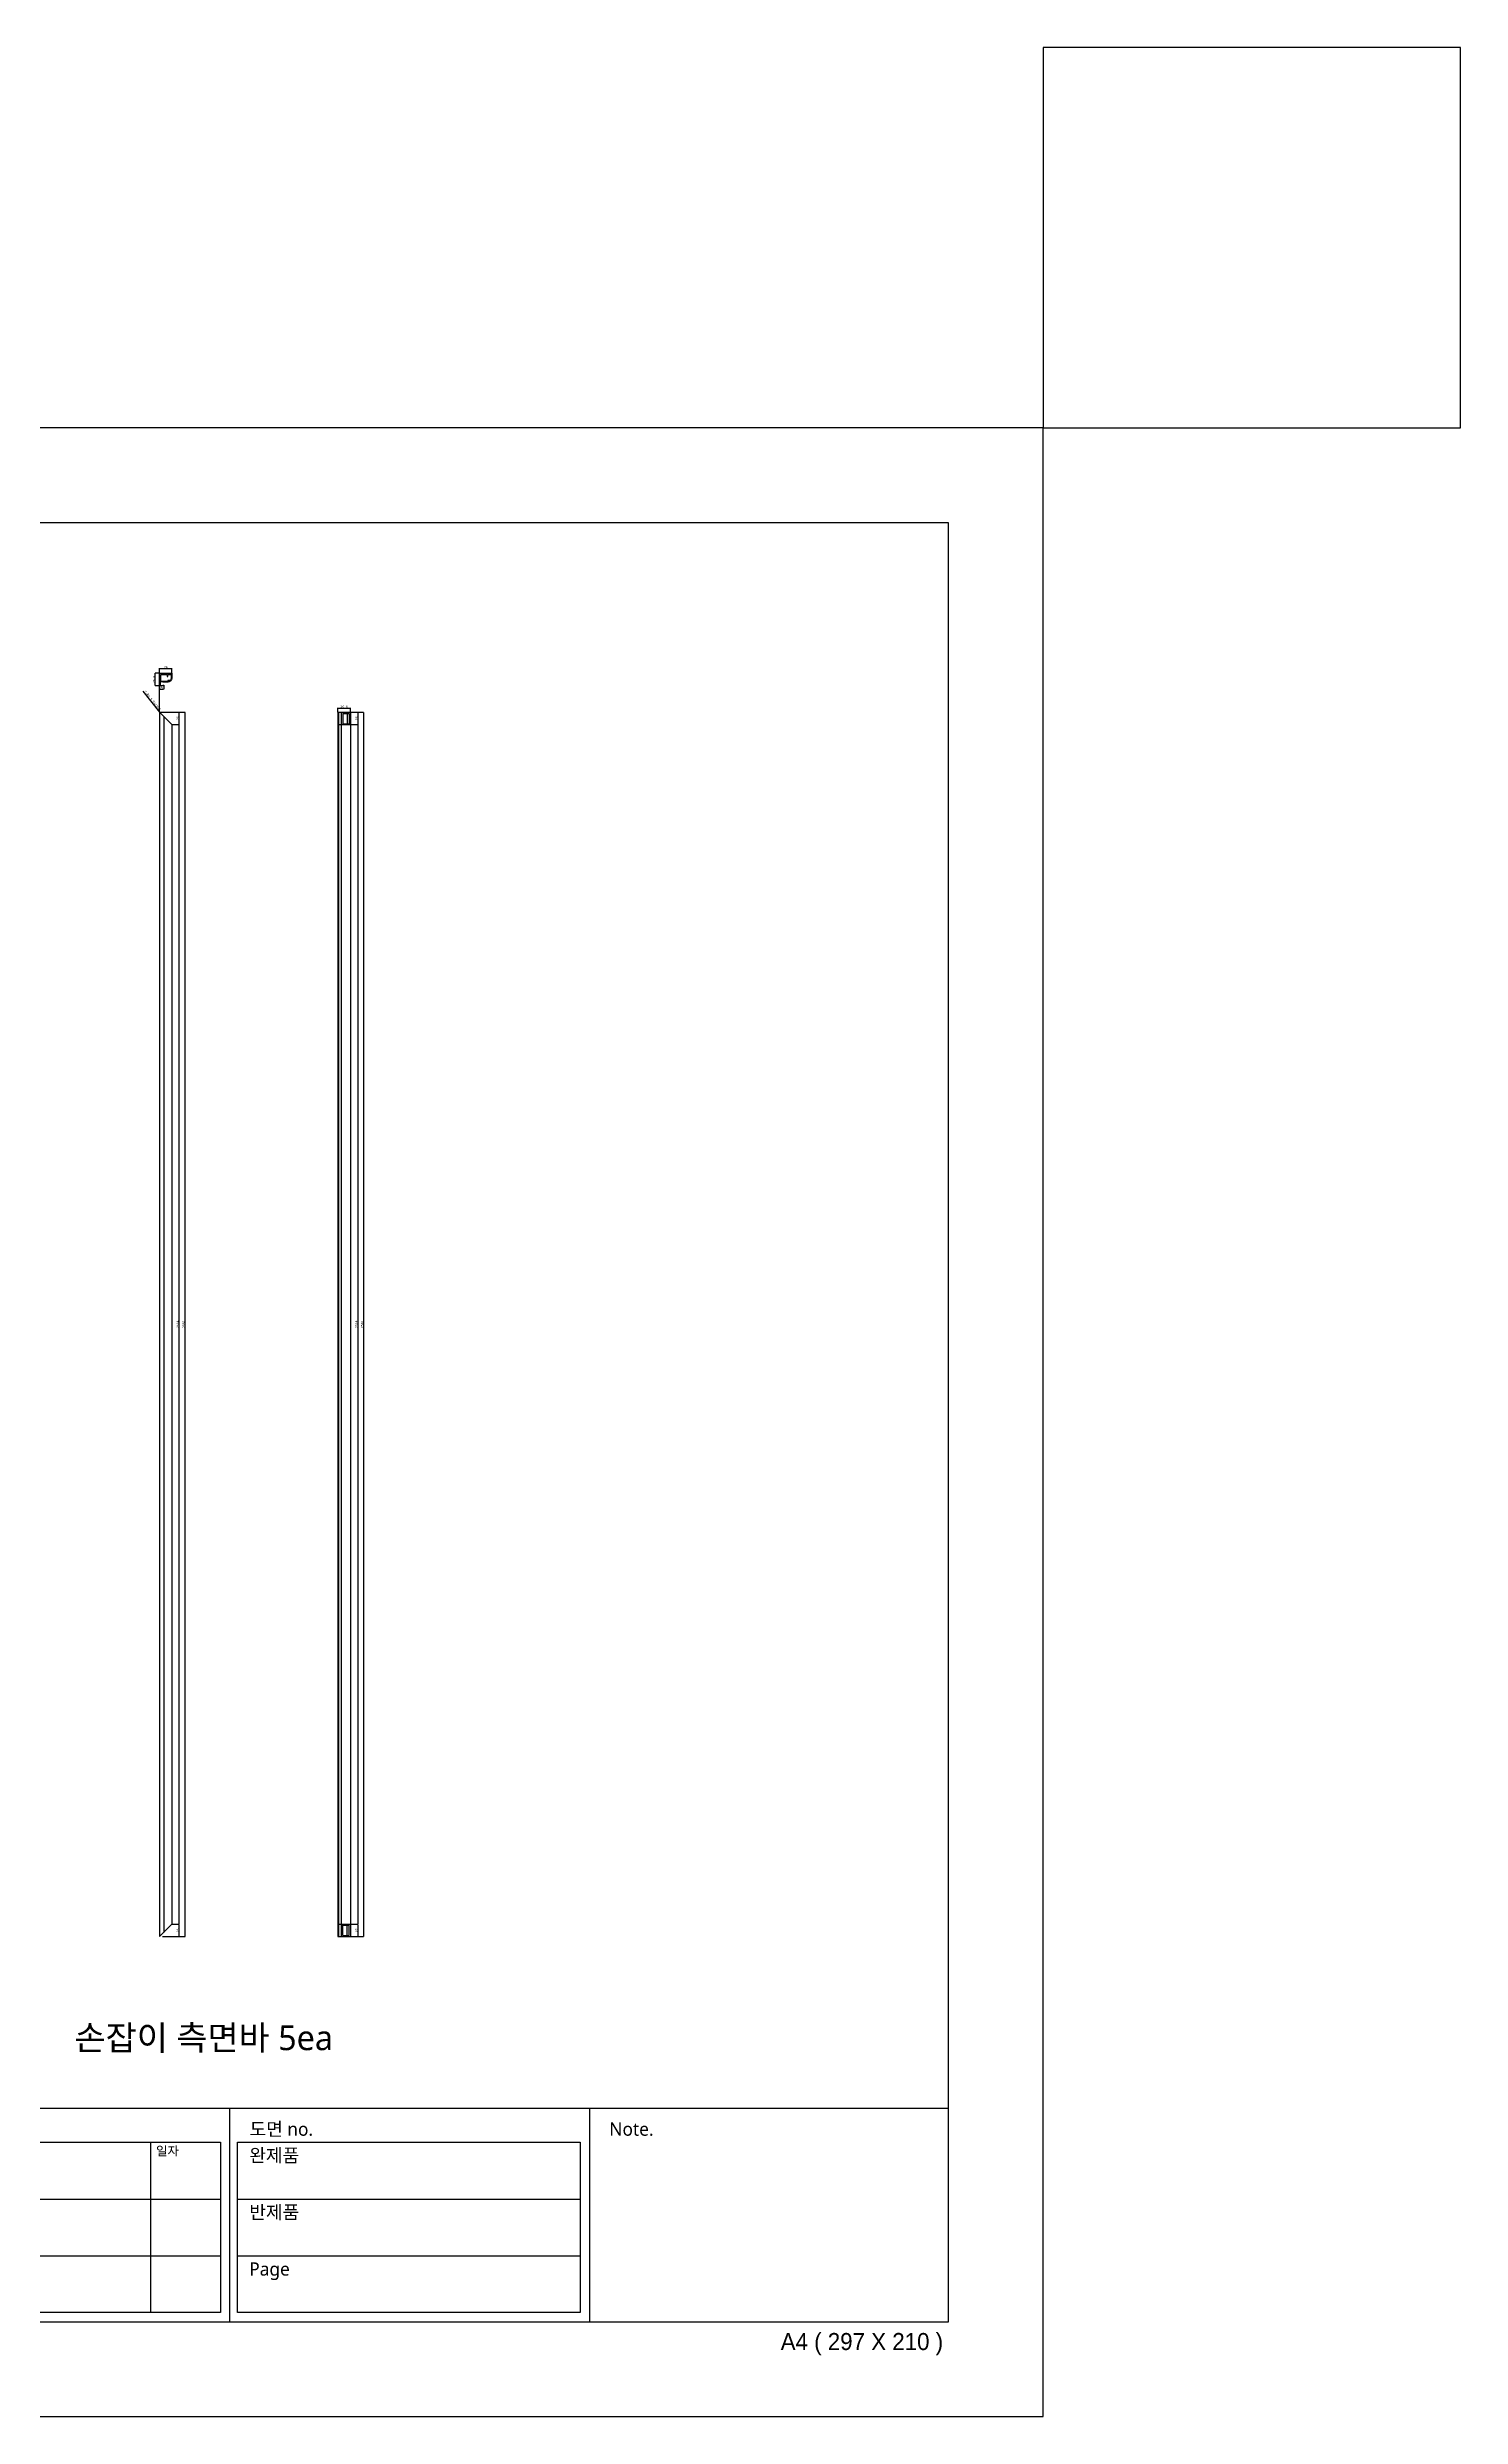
# Model space of a CAD drawing. Header units: millimetres. Extents: x -44117 to 256353, y -2095463 to 65325.
# Drawn here: x 17432 to 20393, y 40970 to 45935 of the extents above; entities that cross this region are included whole.
import ezdxf

# ---------------------------------------------------------------- set-up
doc = ezdxf.new("R2010")
doc.units = ezdxf.units.MM
doc.header["$LTSCALE"] = 10
doc.linetypes.add('CENTER', pattern=[50.8, 31.75, -6.35, 6.35, -6.35])
doc.layers.add('cen', color=1, linetype='CENTER')
doc.styles.add('고딕', font='')
doc.styles.get('고딕').set_extended_font_data('HYgtrE')
doc.dimstyles.new('hi01 a4 - 1scale', dxfattribs={"dimtxt": 5, "dimasz": 0.5, "dimexe": 0.3, "dimexo": 0.3, "dimgap": 0.2, "dimtad": 1, "dimdec": 1, "dimdsep": 46, "dimtxsty": 'Standard', "dimcen": 1, "dimclrd": 251, "dimclre": 251, "dimclrt": 3, "dimadec": 1, "dimazin": 2, "dimtfac": 1, "dimtdec": 1, "dimtix": 1, "dimtmove": 1, "dimatfit": 3, "dimfxl": 0, "dimarcsym": 0})

# ---------------------------------------------------------------- blocks, each defined once
blk = doc.blocks.new('a4 1scale')
at = {"color": 8}
for p, q in [((-15144.83, -4477.05), (-14867.83, -4477.05)), ((-14943.7, -4499.62), (-14943.7, -4477.06)), ((-14905.71, -4499.62), (-14905.71, -4477.06)), ((-14980.9, -4480.63), (-14944.7, -4480.63)), ((-14952.08, -4480.63), (-14952.08, -4498.62)), ((-14942.91, -4480.63), (-14906.71, -4480.63)), ((-14980.9, -4486.63), (-14944.7, -4486.63)), ((-14942.91, -4486.63), (-14906.71, -4486.63)), ((-14980.9, -4492.63), (-14944.7, -4492.63)), ((-14942.91, -4492.63), (-14906.71, -4492.63))]:
    blk.add_line(p, q, dxfattribs=at)
for points in [[(-15154.83, -4509.61), (-14857.83, -4509.61), (-14857.83, -4299.61), (-15154.83, -4299.61)], [(-15144.83, -4499.61), (-14867.83, -4499.61), (-14867.83, -4309.61), (-15144.83, -4309.61)]]:
    blk.add_lwpolyline(points, close=True)
for points in [[(-14944.7, -4480.63), (-14944.7, -4498.62), (-14980.9, -4498.62), (-14980.9, -4480.63)], [(-14906.71, -4480.63), (-14906.71, -4498.62), (-14942.91, -4498.62), (-14942.91, -4480.63)]]:
    blk.add_lwpolyline(points, dxfattribs=at)
at = {"color": 8, "style": '고딕'}
for s, insert, char_height, width, attachment_point in [('{\\fMalgun Gothic|b0|i0|c129|p50;도면 no.}', (-14941.63, -4478.55), 1.4003, 21.6513, 1), ('{\\fMalgun Gothic|b0|i0|c129|p50;Note.}', (-14903.64, -4478.55), 1.4003, 21.6513, 1), ('{\\fMalgun Gothic|b0|i0|c129|p50;일자}', (-14951.5, -4481.07), 0.96, 25.9815, 1), ('{\\fGulim|b0|i0|c129|p50;완\\fMalgun Gothic|b0|i0|c129|p50;제품}', (-14941.66, -4481.32), 1.4003, 21.6513, 1), ('{\\fMalgun Gothic|b0|i0|c129|p50;반제품}', (-14941.66, -4487.32), 1.4003, 21.6513, 1), ('{\\fMalgun Gothic|b0|i0|c129|p50;Page}', (-14941.66, -4493.32), 1.4003, 21.6513, 1), ('{\\C8;A4 ( 297 X 210 )}', (-14868.4, -4500.78), 1.8004, 27.0059, 3)]:
    blk.add_mtext(s, dxfattribs=dict(at, insert=insert, char_height=char_height, width=width, attachment_point=attachment_point))
blk = doc.blocks.new('*D1486')
at = {"color": 251, "lineweight": -2, "transparency": 16777216}
for p, q in [((17631.8, 44586), (17666.4, 44542.4)), ((17667, 44541.6), (17666.7, 44542))]:
    blk.add_line(p, q, dxfattribs=at)
at = {"color": 251, "transparency": 16777216}
blk.add_solid([(17666.5, 44542.4), (17666.4, 44542.3), (17666.7, 44542)], dxfattribs=at)
at = {"layer": 'Defpoints', "color": 0, "transparency": 16777216}
for p in [(17666.7, 44542), (17667, 44541.6)]:
    blk.add_point(p, dxfattribs=at)
at = {"color": 3, "transparency": 16777216, "insert": (17651.3, 44566.2), "char_height": 5, "attachment_point": 5, "rotation": 308.4076}
blk.add_mtext('2-R0.5{\\f굴림|b0|i0|c129|p50; 코너가공}', dxfattribs=at)
blk = doc.blocks.new('*D1487')
at = {"color": 251, "lineweight": -2, "transparency": 16777216}
for p, q in [((17666.8, 44542.1), (17707.6, 44542.1)), ((17707.3, 44541.6), (17707.3, 44516.6)), ((17692.8, 44516.1), (17707.6, 44516.1))]:
    blk.add_line(p, q, dxfattribs=at)
at = {"color": 251, "transparency": 16777216}
for points in [[(17707.2, 44541.6), (17707.4, 44541.6), (17707.3, 44542.1)], [(17707.2, 44516.6), (17707.4, 44516.6), (17707.3, 44516.1)]]:
    blk.add_solid(points, dxfattribs=at)
at = {"layer": 'Defpoints', "color": 0, "transparency": 16777216}
for p in [(17666.5, 44542.1), (17692.5, 44516.1), (17707.3, 44516.1)]:
    blk.add_point(p, dxfattribs=at)
at = {"color": 3, "transparency": 16777216, "insert": (17704.6, 44529.1), "char_height": 5, "attachment_point": 5, "rotation": 90}
blk.add_mtext('26', dxfattribs=at)
blk = doc.blocks.new('*D1488')
at = {"color": 251, "lineweight": -2, "transparency": 16777216}
for p, q in [((17692.8, 44516.1), (17707.6, 44516.1)), ((17707.3, 44515.6), (17707.3, 42002.6)), ((17692.8, 42002.1), (17707.6, 42002.1))]:
    blk.add_line(p, q, dxfattribs=at)
at = {"color": 251, "transparency": 16777216}
for points in [[(17707.2, 44515.6), (17707.4, 44515.6), (17707.3, 44516.1)], [(17707.2, 42002.6), (17707.4, 42002.6), (17707.3, 42002.1)]]:
    blk.add_solid(points, dxfattribs=at)
at = {"layer": 'Defpoints', "color": 0, "transparency": 16777216}
for p in [(17692.5, 44516.1), (17692.5, 42002.1), (17707.3, 42002.1)]:
    blk.add_point(p, dxfattribs=at)
at = {"color": 3, "transparency": 16777216, "insert": (17704.6, 43259.1), "char_height": 5, "attachment_point": 5, "rotation": 90}
blk.add_mtext('2514', dxfattribs=at)
blk = doc.blocks.new('*D1489')
at = {"color": 251, "lineweight": -2, "transparency": 16777216}
for p, q in [((17672.8, 41976.1), (17707.6, 41976.1)), ((17692.8, 42002.1), (17707.6, 42002.1)), ((17707.3, 42001.6), (17707.3, 41976.6))]:
    blk.add_line(p, q, dxfattribs=at)
at = {"color": 251, "transparency": 16777216}
for points in [[(17707.2, 42001.6), (17707.4, 42001.6), (17707.3, 42002.1)], [(17707.2, 41976.6), (17707.4, 41976.6), (17707.3, 41976.1)]]:
    blk.add_solid(points, dxfattribs=at)
at = {"layer": 'Defpoints', "color": 0, "transparency": 16777216}
for p in [(17672.5, 41976.1), (17692.5, 42002.1), (17707.3, 41976.1)]:
    blk.add_point(p, dxfattribs=at)
at = {"color": 3, "transparency": 16777216, "insert": (17704.6, 41989.1), "char_height": 5, "attachment_point": 5, "rotation": 90}
blk.add_mtext('26', dxfattribs=at)
blk = doc.blocks.new('*D1451')
at = {"color": 251, "lineweight": -2, "transparency": 16777216}
for p, q in [((17672.8, 44542.1), (17720.3, 44542.1)), ((17720, 41976.6), (17720, 44541.6)), ((17672.8, 41976.1), (17720.3, 41976.1))]:
    blk.add_line(p, q, dxfattribs=at)
at = {"color": 251, "transparency": 16777216}
for points in [[(17719.9, 44541.6), (17720.1, 44541.6), (17720, 44542.1)], [(17719.9, 41976.6), (17720.1, 41976.6), (17720, 41976.1)]]:
    blk.add_solid(points, dxfattribs=at)
at = {"layer": 'Defpoints', "color": 0, "transparency": 16777216}
for p in [(17672.5, 44542.1), (17720, 44542.1), (17672.5, 41976.1)]:
    blk.add_point(p, dxfattribs=at)
at = {"color": 3, "transparency": 16777216, "insert": (17717.3, 43259.1), "char_height": 5, "attachment_point": 5, "rotation": 90}
blk.add_mtext('2566', dxfattribs=at)
blk = doc.blocks.new('*D1490')
at = {"color": 251, "lineweight": -2, "transparency": 16777216}
for p, q in [((18066.9, 44542.1), (18082.1, 44542.1)), ((18081.8, 44541.6), (18081.8, 44516.6)), ((18066.9, 44516.1), (18082.1, 44516.1))]:
    blk.add_line(p, q, dxfattribs=at)
at = {"color": 251, "transparency": 16777216}
for points in [[(18081.8, 44541.6), (18081.9, 44541.6), (18081.8, 44542.1)], [(18081.8, 44516.6), (18081.9, 44516.6), (18081.8, 44516.1)]]:
    blk.add_solid(points, dxfattribs=at)
at = {"layer": 'Defpoints', "color": 0, "transparency": 16777216}
for p in [(18066.6, 44542.1), (18066.6, 44516.1), (18081.8, 44516.1)]:
    blk.add_point(p, dxfattribs=at)
at = {"color": 3, "transparency": 16777216, "insert": (18079.1, 44529.1), "char_height": 5, "attachment_point": 5, "rotation": 90}
blk.add_mtext('26', dxfattribs=at)
blk = doc.blocks.new('*D1491')
at = {"color": 251, "lineweight": -2, "transparency": 16777216}
for p, q in [((18066.9, 44516.1), (18082.1, 44516.1)), ((18081.8, 44515.6), (18081.8, 42002.6)), ((18066.9, 42002.1), (18082.1, 42002.1))]:
    blk.add_line(p, q, dxfattribs=at)
at = {"color": 251, "transparency": 16777216}
for points in [[(18081.8, 44515.6), (18081.9, 44515.6), (18081.8, 44516.1)], [(18081.8, 42002.6), (18081.9, 42002.6), (18081.8, 42002.1)]]:
    blk.add_solid(points, dxfattribs=at)
at = {"layer": 'Defpoints', "color": 0, "transparency": 16777216}
for p in [(18066.6, 44516.1), (18066.6, 42002.1), (18081.8, 42002.1)]:
    blk.add_point(p, dxfattribs=at)
at = {"color": 3, "transparency": 16777216, "insert": (18079.1, 43259.1), "char_height": 5, "attachment_point": 5, "rotation": 90}
blk.add_mtext('2514', dxfattribs=at)
blk = doc.blocks.new('*D1492')
at = {"color": 251, "lineweight": -2, "transparency": 16777216}
for p, q in [((18066.9, 42002.1), (18082.1, 42002.1)), ((18066.9, 41976.1), (18082.1, 41976.1)), ((18081.8, 42001.6), (18081.8, 41976.6))]:
    blk.add_line(p, q, dxfattribs=at)
at = {"color": 251, "transparency": 16777216}
for points in [[(18081.8, 42001.6), (18081.9, 42001.6), (18081.8, 42002.1)], [(18081.8, 41976.6), (18081.9, 41976.6), (18081.8, 41976.1)]]:
    blk.add_solid(points, dxfattribs=at)
at = {"layer": 'Defpoints', "color": 0, "transparency": 16777216}
for p in [(18066.6, 42002.1), (18066.6, 41976.1), (18081.8, 41976.1)]:
    blk.add_point(p, dxfattribs=at)
at = {"color": 3, "transparency": 16777216, "insert": (18079.1, 41989.1), "char_height": 5, "attachment_point": 5, "rotation": 90}
blk.add_mtext('26', dxfattribs=at)
blk = doc.blocks.new('*D1493')
at = {"color": 251, "lineweight": -2, "transparency": 16777216}
for p, q in [((18039.9, 44542.4), (18039.9, 44551)), ((18040.4, 44550.7), (18066.1, 44550.7)), ((18066.6, 44542.4), (18066.6, 44551))]:
    blk.add_line(p, q, dxfattribs=at)
at = {"color": 251, "transparency": 16777216}
for points in [[(18040.4, 44550.8), (18040.4, 44550.6), (18039.9, 44550.7)], [(18066.1, 44550.8), (18066.1, 44550.6), (18066.6, 44550.7)]]:
    blk.add_solid(points, dxfattribs=at)
at = {"layer": 'Defpoints', "color": 0, "transparency": 16777216}
for p in [(18039.9, 44542.1), (18066.6, 44550.7), (18066.6, 44542.1)]:
    blk.add_point(p, dxfattribs=at)
at = {"color": 3, "transparency": 16777216, "insert": (18053.3, 44553.4), "char_height": 5, "attachment_point": 5}
blk.add_mtext('26.8', dxfattribs=at)
blk = doc.blocks.new('*D1494')
at = {"color": 251, "lineweight": -2, "transparency": 16777216}
for p, q in [((18066.9, 44542.1), (18093.9, 44542.1)), ((18093.6, 44541.6), (18093.6, 41976.6)), ((18066.9, 41976.1), (18093.9, 41976.1))]:
    blk.add_line(p, q, dxfattribs=at)
at = {"color": 251, "transparency": 16777216}
for points in [[(18093.5, 44541.6), (18093.7, 44541.6), (18093.6, 44542.1)], [(18093.5, 41976.6), (18093.7, 41976.6), (18093.6, 41976.1)]]:
    blk.add_solid(points, dxfattribs=at)
at = {"layer": 'Defpoints', "color": 0, "transparency": 16777216}
for p in [(18066.6, 44542.1), (18066.6, 41976.1), (18093.6, 41976.1)]:
    blk.add_point(p, dxfattribs=at)
at = {"color": 3, "transparency": 16777216, "insert": (18090.9, 43259.1), "char_height": 5, "attachment_point": 5, "rotation": 90}
blk.add_mtext('2566', dxfattribs=at)
blk = doc.blocks.new('*D1524')
at = {"color": 251, "lineweight": -2, "transparency": 16777216}
for p, q in [((17666.5, 44598), (17666.5, 44590.3)), ((17667, 44590.6), (17675, 44590.6)), ((17675.5, 44598.3), (17675.5, 44590.3))]:
    blk.add_line(p, q, dxfattribs=at)
at = {"color": 251, "transparency": 16777216}
for points in [[(17667, 44590.7), (17667, 44590.5), (17666.5, 44590.6)], [(17675, 44590.7), (17675, 44590.5), (17675.5, 44590.6)]]:
    blk.add_solid(points, dxfattribs=at)
at = {"layer": 'Defpoints', "color": 0, "transparency": 16777216}
for p in [(17666.5, 44598.3), (17675.5, 44598.6), (17675.5, 44590.6)]:
    blk.add_point(p, dxfattribs=at)
at = {"color": 3, "transparency": 16777216, "insert": (17671, 44593.3), "char_height": 5, "attachment_point": 5}
blk.add_mtext('9', dxfattribs=at)
blk = doc.blocks.new('*D1525')
at = {"color": 251, "lineweight": -2, "transparency": 16777216}
for p, q in [((17667.2, 44624.1), (17657.4, 44624.1)), ((17667.2, 44597.3), (17657.4, 44597.3)), ((17657.7, 44597.8), (17657.7, 44623.6))]:
    blk.add_line(p, q, dxfattribs=at)
at = {"color": 251, "transparency": 16777216}
for points in [[(17657.6, 44623.6), (17657.8, 44623.6), (17657.7, 44624.1)], [(17657.6, 44597.8), (17657.8, 44597.8), (17657.7, 44597.3)]]:
    blk.add_solid(points, dxfattribs=at)
at = {"layer": 'Defpoints', "color": 0, "transparency": 16777216}
for p in [(17657.7, 44624.1), (17667.5, 44624.1), (17667.5, 44597.3)]:
    blk.add_point(p, dxfattribs=at)
at = {"color": 3, "transparency": 16777216, "insert": (17655, 44610.7), "char_height": 5, "attachment_point": 5, "rotation": 90}
blk.add_mtext('26.8', dxfattribs=at)
blk = doc.blocks.new('*D1526')
at = {"color": 251, "lineweight": -2, "transparency": 16777216}
for p, q in [((17666.5, 44623.9), (17666.5, 44634)), ((17667, 44633.7), (17692, 44633.7)), ((17692.5, 44623.9), (17692.5, 44634))]:
    blk.add_line(p, q, dxfattribs=at)
at = {"color": 251, "transparency": 16777216}
for points in [[(17667, 44633.7), (17667, 44633.6), (17666.5, 44633.7)], [(17692, 44633.7), (17692, 44633.6), (17692.5, 44633.7)]]:
    blk.add_solid(points, dxfattribs=at)
at = {"layer": 'Defpoints', "color": 0, "transparency": 16777216}
for p in [(17666.5, 44623.6), (17692.5, 44633.7), (17692.5, 44623.6)]:
    blk.add_point(p, dxfattribs=at)
at = {"color": 3, "transparency": 16777216, "insert": (17679.5, 44636.4), "char_height": 5, "attachment_point": 5}
blk.add_mtext('26', dxfattribs=at)

msp = doc.modelspace()

# ---------------------------------------------------------------- linework, layer by layer
for p, q in [((17666.53957, 44542.07156), (17666.53957, 44598.50807)), ((17666.53957, 44542.07156), (17666.53957, 41976.07156)), ((17666.53957, 44542.07156), (17692.53957, 44516.07156)), ((18039.85093, 44542.07156), (18039.85093, 41976.07156)), ((18039.85093, 44542.07156), (18066.6493, 44542.07156)), ((18041.45093, 44542.07156), (18041.45093, 41976.07156)), ((18047.45093, 44542.07156), (18047.45093, 41976.07156)), ((18066.6493, 44542.07156), (18066.6493, 41976.07156)), ((17675.53957, 44533.07156), (17675.53957, 41985.07156)), ((17692.53957, 44516.07156), (17692.53957, 42002.07156)), ((17666.53957, 41976.07156), (17692.53957, 42002.07156)), ((18039.85093, 41976.07156), (18066.6493, 41976.07156))]:
    msp.add_line(p, q)
at = {"color": 8}
for p, q in [((18050.85093, 44539.57156), (18050.85093, 44517.67156)), ((18050.85093, 44539.57156), (18063.65093, 44539.57156)), ((18059.65093, 44539.57156), (18059.65093, 44517.67156)), ((18063.65093, 44539.57156), (18063.65093, 44517.67156)), ((18050.85093, 44517.67156), (18063.65093, 44517.67156)), ((18050.85093, 41978.57156), (18050.85093, 42000.47156)), ((18050.85093, 42000.47156), (18063.65093, 42000.47156)), ((18050.85093, 41978.57156), (18063.65093, 41978.57156)), ((18059.65093, 41978.57156), (18059.65093, 42000.47156)), ((18063.65093, 41978.57156), (18063.65093, 42000.47156))]:
    msp.add_line(p, q, dxfattribs=at)
msp.add_lwpolyline([(19518.18592, 45137.70571), (20392.74924, 45137.70571), (20392.74924, 45935.26058), (19518.18592, 45935.26058)], close=True)
for points in [[(17667.03957, 44624.11564), (17692.03704, 44624.11564, -0.4142135624), (17692.53704, 44623.61564), (17692.53704, 44614.41727, -0.4142135624), (17692.23704, 44614.11727), (17692.23198, 44614.11727, 0.4043730092), (17691.93215, 44613.82738, -0.022416536), (17691.87168, 44613.05901, 0.4043730092), (17692.12247, 44612.72579, -0.424123069), (17692.3701, 44612.37259, -0.022416536), (17692.17762, 44611.57086, -0.424123069), (17691.79663, 44611.36858, 0.4043730092), (17691.4219, 44611.18553, -0.022416536), (17691.12695, 44610.47346, 0.4043730092), (17691.26249, 44610.07905, -0.424123069), (17691.38885, 44609.66661, -0.022416536), (17690.95805, 44608.9636, -0.424123069), (17690.5332, 44608.88895, 0.4043730092), (17690.12024, 44608.83066, -0.022416536), (17689.61968, 44608.24458, 0.4043730092), (17689.62671, 44607.82759, -0.4241230691), (17689.61944, 44607.3963, -0.022416536), (17688.99248, 44606.86082, -0.424123069), (17688.56536, 44606.92111, 0.4043730092), (17688.1546, 44606.99328, -0.022416536), (17687.49743, 44606.59057, 0.4043730092), (17687.37526, 44606.19181, -0.424123069), (17687.23507, 44605.78388, -0.022416536), (17686.47332, 44605.46835, -0.4241230691), (17686.08573, 44605.65767, 0.4043730092), (17685.71738, 44605.85325, -0.022416536), (17684.96793, 44605.67332, 0.4043730092), (17684.72852, 44605.33183, -0.424123069), (17684.46913, 44604.98718, -0.0308511276), (17683.33704, 44604.91727), (17674.03957, 44604.91727, -0.4142135624), (17673.73957, 44605.21727), (17673.73957, 44605.31726, 0.4142135624), (17673.53957, 44605.51726), (17668.03957, 44605.51726, 0.4142135624), (17667.73957, 44605.21726), (17667.73957, 44598.61726, 0.4142135624), (17668.03957, 44598.31726), (17673.53957, 44598.31726, 0.4142135624), (17673.73957, 44598.51726), (17673.73957, 44598.61726, -0.4142135624), (17674.03957, 44598.91726), (17675.23957, 44598.91726, -0.855700792), (17675.33121, 44598.3316), (17673.49017, 44597.31726), (17667.53957, 44597.31726, -0.4142135624), (17666.53957, 44598.31726), (17666.53957, 44623.61564, -0.4142135623), (17667.03957, 44624.11564)], [(17684.23957, 44608.31727), (17684.23957, 44606.51727), (17669.03957, 44606.51727), (17669.03957, 44621.11727), (17682.73957, 44621.11727), (17682.73957, 44617.31727, 0.4142135624), (17682.93957, 44617.11727), (17683.83957, 44617.11727, 0.4142135624), (17684.03957, 44617.31727), (17684.03957, 44621.11727), (17690.93704, 44621.11727), (17690.93704, 44614.11727, -0.2205202393), (17688.24825, 44608.31727), (17684.23957, 44608.31727)]]:
    msp.add_lwpolyline(points, format="xyb", close=True)
at = {"layer": 'cen'}
for p, q in [((18039.85093, 44516.07156), (18066.6493, 44516.07156)), ((18039.85093, 42002.07156), (18066.6493, 42002.07156))]:
    msp.add_line(p, q, dxfattribs=at)

# ---------------------------------------------------------------- block references
at = {"color": 1, "xscale": 19.845, "yscale": 19.845, "zscale": 19.845}
msp.add_blockref('a4 1scale', (314371.82079, 130463.4467), dxfattribs=at)

# ---------------------------------------------------------------- texts
at = {"color": 142, "insert": (17759.14865, 41761.39985), "char_height": 52.004575, "width": 1506.5379465, "attachment_point": 5, "style": '고딕'}
msp.add_mtext('{\\fMalgun Gothic|b0|i0|c129|p50;손잡이 측면바 5ea}', dxfattribs=at)

# ---------------------------------------------------------------- dimensions: what is measured, and where the dimension line sits
for base, p1, p2, angle, picture, middle in [((17692.53704, 44633.66502), (17666.53957, 44623.61564), (17692.53704, 44623.61564), 0, '*D1526', (17679.53831, 44636.36502)), ((17657.67767, 44624.11564), (17667.53957, 44597.31726), (17667.53957, 44624.11564), 270, '*D1525', (17654.97767, 44610.71645)), ((17675.53957, 44590.58363), (17666.53957, 44598.31726), (17675.53957, 44598.61726), 0, '*D1524', (17671.03957, 44593.28363)), ((17707.30206, 44516.07156), (17666.53957, 44542.07156), (17692.53957, 44516.07156), 90, '*D1487', (17704.60206, 44529.07156)), ((17720.02998, 44542.07156), (17672.53957, 41976.07156), (17672.53957, 44542.07156), 90, '*D1451', (17717.32998, 43259.07156)), ((18081.84696, 44516.07156), (18066.6493, 44542.07156), (18066.6493, 44516.07156), 90, '*D1490', (18079.14696, 44529.07156)), ((18093.62809, 41976.07156), (18066.6493, 44542.07156), (18066.6493, 41976.07156), 90, '*D1494', (18090.92809, 43259.07156)), ((17707.30206, 42002.07156), (17692.53957, 44516.07156), (17692.53957, 42002.07156), 90, '*D1488', (17704.60206, 43259.07156)), ((18081.84696, 42002.07156), (18066.6493, 44516.07156), (18066.6493, 42002.07156), 90, '*D1491', (18079.14696, 43259.07156)), ((17707.30206, 41976.07156), (17692.53957, 42002.07156), (17672.53957, 41976.07156), 90, '*D1489', (17704.60206, 41989.07156)), ((18081.84696, 41976.07156), (18066.6493, 42002.07156), (18066.6493, 41976.07156), 90, '*D1492', (18079.14696, 41989.07156))]:
    dim = msp.add_linear_dim(base=base, p1=p1, p2=p2, angle=angle, dimstyle='hi01 a4 - 1scale')
    dim.commit()
    dim.dimension.update_dxf_attribs({"geometry": picture, "text_midpoint": middle})
dim = msp.add_radius_dim(center=(17667.03957, 44541.57156), mpoint=(17666.72895, 44541.96337), text='2-<>{\\f굴림|b0|i0|c129|p50; 코너가공}', dimstyle='hi01 a4 - 1scale', override={"dimtxsty": 'Standard'})
dim.commit()
dim.dimension.update_dxf_attribs({"geometry": '*D1486', "text_midpoint": (17651.31997, 44566.21163)})
dim = msp.add_linear_dim(base=(18066.6493, 44550.70015), p1=(18039.85093, 44542.07156), p2=(18066.6493, 44542.07156), dimstyle='hi01 a4 - 1scale')
dim.commit()
dim.dimension.update_dxf_attribs({"geometry": '*D1493', "text_midpoint": (18053.25011, 44553.40015)})

doc.saveas('drawing.dxf')
